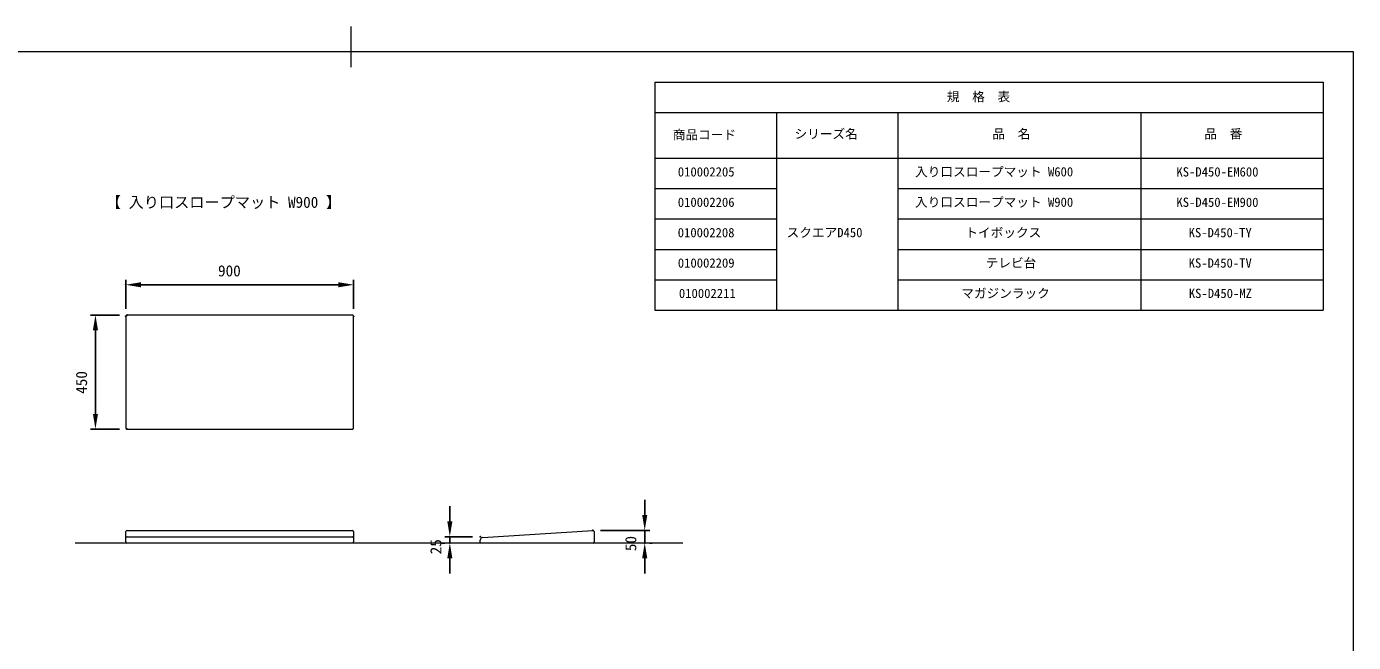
# Model space of a CAD drawing. Units: millimetres, scale not verified. Extents: x -203 to 203, y -143 to 143.
# Drawn here: x -64.1 to 198, y 21.4 to 143 of the extents above; entities that cross this region are included whole.
import ezdxf
from ezdxf.enums import TextEntityAlignment as Align

# ---------------------------------------------------------------- set-up
doc = ezdxf.new("R2010")
doc.units = ezdxf.units.MM
doc.header["$LTSCALE"] = 0.5
doc.header["$PDMODE"] = 32
doc.header["$PDSIZE"] = 0.1
for name, color, linetype, lineweight in [('0-1_DIMENSION_LINES$02_DIMENSI', 7, 'Continuous', 25), ('0-3_図面_FORMAT$03_TEXT', 7, 'Continuous', 18), ('0-4_図面_FORMAT$01_WAKU$SUB_LINE', 7, 'Continuous', 18), ('0-5_図面_FORMAT$01_WAKU$OUT_LINE', 6, 'Continuous', 18), ('0-8_DIMENSION_LINES$03_LINES', 7, 'Continuous', 18)]:
    doc.layers.add(name, color=color, linetype=linetype, lineweight=lineweight)
doc.layers.add('0-2_DEFPOINTS', color=7, linetype='Continuous')
doc.styles.add('ＭＳ ゴシック', font='')
doc.styles.get('ＭＳ ゴシック').set_extended_font_data('MS Gothic')

# ---------------------------------------------------------------- blocks, each defined once
blk = doc.blocks.new('D4')
at = {"layer": '0-1_DIMENSION_LINES$02_DIMENSI'}
for p, q in [((6819, 3750.5), (6819, 3756.499)), ((6828, 3744.5), (6817, 3744.5)), ((6819, 3744.5), (6819, 3742)), ((6816, 3742), (6817, 3742)), ((6819, 3736), (6819, 3730.001))]:
    blk.add_line(p, q, dxfattribs=at)
for points in [[(6818, 3750.5), (6820, 3750.5), (6819, 3744.5)], [(6820, 3736), (6818, 3736), (6819, 3742)]]:
    blk.add_solid(points, dxfattribs=at)
at = {"layer": '0-2_DEFPOINTS'}
for p in [(6831, 3744.5), (6819, 3742)]:
    blk.add_point(p, dxfattribs=at)
at = {"layer": '0-1_DIMENSION_LINES$02_DIMENSI', "style": 'ＭＳ ゴシック'}
blk.add_text('25', height=4.399, rotation=90, dxfattribs=at).set_placement((6817, 3737.536), align=Align.BOTTOM_LEFT)
blk = doc.blocks.new('D5')
at = {"layer": '0-1_DIMENSION_LINES$02_DIMENSI'}
for p, q in [((6896, 3753), (6896, 3758.999)), ((6878.5, 3747), (6898, 3747)), ((6896, 3742), (6896, 3747)), ((6899, 3742), (6898, 3742)), ((6896, 3736), (6896, 3730.001))]:
    blk.add_line(p, q, dxfattribs=at)
for points in [[(6895, 3753), (6897, 3753), (6896, 3747)], [(6897, 3736), (6895, 3736), (6896, 3742)]]:
    blk.add_solid(points, dxfattribs=at)
at = {"layer": '0-2_DEFPOINTS'}
for p in [(6875.5, 3747), (6896, 3747), (6896, 3742)]:
    blk.add_point(p, dxfattribs=at)
at = {"layer": '0-1_DIMENSION_LINES$02_DIMENSI', "style": 'ＭＳ ゴシック'}
blk.add_text('50', height=4.399, rotation=90, dxfattribs=at).set_placement((6894, 3738.786), align=Align.BOTTOM_LEFT)
blk = doc.blocks.new('D6')
at = {"layer": '0-1_DIMENSION_LINES$02_DIMENSI'}
for p, q in [((6688.5, 3832), (6677, 3832)), ((6679, 3826), (6679, 3793)), ((6688.5, 3787), (6677, 3787))]:
    blk.add_line(p, q, dxfattribs=at)
for points in [[(6680, 3826), (6678, 3826), (6679, 3832)], [(6678, 3793), (6680, 3793), (6679, 3787)]]:
    blk.add_solid(points, dxfattribs=at)
at = {"layer": '0-2_DEFPOINTS'}
for p in [(6691.5, 3832), (6679, 3787), (6691.5, 3787)]:
    blk.add_point(p, dxfattribs=at)
at = {"layer": '0-1_DIMENSION_LINES$02_DIMENSI', "style": 'ＭＳ ゴシック'}
blk.add_text('450', height=4.399, rotation=90, dxfattribs=at).set_placement((6677, 3800.929), align=Align.BOTTOM_LEFT)
blk = doc.blocks.new('D7')
at = {"layer": '0-1_DIMENSION_LINES$02_DIMENSI'}
for p, q in [((6691, 3834.5), (6691, 3846)), ((6775, 3844), (6697, 3844)), ((6781, 3834.5), (6781, 3846))]:
    blk.add_line(p, q, dxfattribs=at)
for points in [[(6697, 3845), (6697, 3843), (6691, 3844)], [(6775, 3843), (6775, 3845), (6781, 3844)]]:
    blk.add_solid(points, dxfattribs=at)
at = {"layer": '0-2_DEFPOINTS'}
for p in [(6691, 3844), (6691, 3831.5), (6781, 3831.5)]:
    blk.add_point(p, dxfattribs=at)
at = {"layer": '0-1_DIMENSION_LINES$02_DIMENSI', "style": 'ＭＳ ゴシック'}
blk.add_text('900', height=4.399, dxfattribs=at).set_placement((6727.429, 3846), align=Align.BOTTOM_LEFT)

msp = doc.modelspace()

# ---------------------------------------------------------------- linework, layer by layer
at = {"layer": '0-4_図面_FORMAT$01_WAKU$SUB_LINE'}
for p, q in [((84, 126), (84, 87)), ((108, 126), (108, 87)), ((156, 126), (156, 87)), ((60, 111), (84, 111)), ((108, 111), (192, 111)), ((60, 105), (84, 105)), ((108, 105), (192, 105)), ((60, 99), (84, 99)), ((108, 99), (192, 99)), ((60, 93), (84, 93)), ((108, 93), (192, 93))]:
    msp.add_line(p, q, dxfattribs=at)
at = {"layer": '0-5_図面_FORMAT$01_WAKU$OUT_LINE'}
for p, q in [((0, 135), (0, 143)), ((198, 138), (-198, 138)), ((198, -138), (198, 138)), ((60, 132), (192, 132)), ((60, 132), (60, 87)), ((192, 132), (192, 87)), ((60, 126), (192, 126)), ((60, 117), (192, 117)), ((60, 87), (192, 87))]:
    msp.add_line(p, q, dxfattribs=at)
at = {"layer": '0-8_DIMENSION_LINES$03_LINES'}
for p, q in [((-44.5, 41.25), (-44.5, 43.25)), ((-44.25, 43.5), (0.25, 43.5)), ((-44.25, 42.25), (0.25, 42.25)), ((0.5, 43.25), (0.5, 41.25)), ((25.9673, 42.0727), (47.7336, 43.4995)), ((48, 43.25), (48, 41.25)), ((65.5, 41), (-54.5, 41)), ((0.25, 41), (-44.25, 41)), ((25.5, 41.15), (25.5, 41.5738)), ((47.75, 41), (25.65, 41))]:
    msp.add_line(p, q, dxfattribs=at)
for points in [[(-44.4929, 85.8092), (-44.4948, 85.8009), (-44.4964, 85.7925), (-44.4977, 85.784), (-44.4987, 85.7756), (-44.4994, 85.7671), (-44.4999, 85.7585), (-44.5, 85.75), (-44.5, 63.75), (-44.4999, 63.7415), (-44.4994, 63.7329), (-44.4987, 63.7244), (-44.4977, 63.716), (-44.4964, 63.7075), (-44.4948, 63.6991), (-44.4929, 63.6908), (-44.4907, 63.6826), (-44.4883, 63.6744), (-44.4856, 63.6663), (-44.4826, 63.6583), (-44.4793, 63.6504), (-44.4758, 63.6426), (-44.472, 63.635), (-44.4679, 63.6275), (-44.4636, 63.6201), (-44.459, 63.6129), (-44.4542, 63.6058), (-44.4492, 63.5989), (-44.4439, 63.5922), (-44.4384, 63.5857), (-44.4327, 63.5794), (-44.4268, 63.5732), (-44.4206, 63.5673), (-44.4143, 63.5616), (-44.4078, 63.5561), (-44.4011, 63.5508), (-44.3942, 63.5458), (-44.3871, 63.541), (-44.3799, 63.5364), (-44.3725, 63.5321)], [(-44.25, 86), (-44.2585, 85.9999), (-44.2671, 85.9994), (-44.2756, 85.9987), (-44.284, 85.9977), (-44.2925, 85.9964), (-44.3009, 85.9948), (-44.3092, 85.9929), (-44.3174, 85.9907), (-44.3256, 85.9883), (-44.3337, 85.9856), (-44.3417, 85.9826), (-44.3496, 85.9793), (-44.3574, 85.9758), (-44.365, 85.972), (-44.3725, 85.9679), (-44.3799, 85.9636), (-44.3871, 85.959), (-44.3942, 85.9542), (-44.4011, 85.9492), (-44.4078, 85.9439), (-44.4143, 85.9384), (-44.4206, 85.9327), (-44.4268, 85.9268), (-44.4327, 85.9206), (-44.4384, 85.9143), (-44.4439, 85.9078), (-44.4492, 85.9011), (-44.4542, 85.8942), (-44.459, 85.8871), (-44.4636, 85.8799), (-44.4679, 85.8725), (-44.472, 85.865), (-44.4758, 85.8574), (-44.4793, 85.8496), (-44.4826, 85.8417), (-44.4856, 85.8337), (-44.4883, 85.8256), (-44.4907, 85.8174), (-44.4929, 85.8092)], [(0.4679, 85.8725), (0.4636, 85.8799), (0.459, 85.8871), (0.4542, 85.8942), (0.4492, 85.9011), (0.4439, 85.9078), (0.4384, 85.9143), (0.4327, 85.9206), (0.4268, 85.9268), (0.4206, 85.9327), (0.4143, 85.9384), (0.4078, 85.9439), (0.4011, 85.9492), (0.3942, 85.9542), (0.3871, 85.959), (0.3799, 85.9636), (0.3725, 85.9679), (0.365, 85.972), (0.3574, 85.9758), (0.3496, 85.9793), (0.3417, 85.9826), (0.3337, 85.9856), (0.3256, 85.9883), (0.3174, 85.9907), (0.3092, 85.9929), (0.3009, 85.9948), (0.2925, 85.9964), (0.284, 85.9977), (0.2756, 85.9987), (0.2671, 85.9994), (0.2585, 85.9999), (0.25, 86), (-44.25, 86)], [(0.4268, 63.5732), (0.4327, 63.5794), (0.4384, 63.5857), (0.4439, 63.5922), (0.4492, 63.5989), (0.4542, 63.6058), (0.459, 63.6129), (0.4636, 63.6201), (0.4679, 63.6275), (0.472, 63.635), (0.4758, 63.6426), (0.4793, 63.6504), (0.4826, 63.6583), (0.4856, 63.6663), (0.4883, 63.6744), (0.4907, 63.6826), (0.4929, 63.6908), (0.4948, 63.6991), (0.4964, 63.7075), (0.4977, 63.716), (0.4987, 63.7244), (0.4994, 63.7329), (0.4999, 63.7415), (0.5, 63.75), (0.5, 85.75), (0.4999, 85.7585), (0.4994, 85.7671), (0.4987, 85.7756), (0.4977, 85.784), (0.4964, 85.7925), (0.4948, 85.8009), (0.4929, 85.8092), (0.4907, 85.8174), (0.4883, 85.8256), (0.4856, 85.8337), (0.4826, 85.8417), (0.4793, 85.8496), (0.4758, 85.8574), (0.472, 85.865), (0.4679, 85.8725)], [(-44.3725, 63.5321), (-44.365, 63.528), (-44.3574, 63.5242), (-44.3496, 63.5207), (-44.3417, 63.5174), (-44.3337, 63.5144), (-44.3256, 63.5117), (-44.3174, 63.5093), (-44.3092, 63.5071), (-44.3009, 63.5052), (-44.2925, 63.5036), (-44.284, 63.5023), (-44.2756, 63.5013), (-44.2671, 63.5006), (-44.2585, 63.5001), (-44.25, 63.5), (0.25, 63.5), (0.2585, 63.5001), (0.2671, 63.5006), (0.2756, 63.5013), (0.284, 63.5023), (0.2925, 63.5036), (0.3009, 63.5052), (0.3092, 63.5071), (0.3174, 63.5093), (0.3256, 63.5117), (0.3337, 63.5144), (0.3417, 63.5174), (0.3496, 63.5207), (0.3574, 63.5242), (0.365, 63.528), (0.3725, 63.5321), (0.3799, 63.5364), (0.3871, 63.541), (0.3942, 63.5458), (0.4011, 63.5508), (0.4078, 63.5561), (0.4143, 63.5616), (0.4206, 63.5673), (0.4268, 63.5732)]]:
    msp.add_lwpolyline(points, dxfattribs=at)
for centre, radius, start, end in [((-44.25, 43.25), 0.25, 90, 180), ((-44.25, 42), 0.25, 90, 180), ((0.25, 43.25), 0.25, 0, 90), ((0.25, 42), 0.25, 0, 90), ((26, 41.5738), 0.5, 93.75035, 180), ((47.75, 43.25), 0.25, 359.99999, 93.75037), ((-44.25, 41.25), 0.25, 180, 270), ((0.25, 41.25), 0.25, 270, 0), ((25.65, 41.15), 0.15, 180, 270), ((47.75, 41.25), 0.25, 270, 0)]:
    msp.add_arc(centre, radius, start, end, dxfattribs=at)

# ---------------------------------------------------------------- block references
at = {"layer": '0-1_DIMENSION_LINES$02_DIMENSI', "xscale": 0.5, "yscale": 0.5}
for name in ['D7', 'D6', 'D4', 'D5']:
    msp.add_blockref(name, (-3390, -1830), dxfattribs=at)

# ---------------------------------------------------------------- texts
at = {"layer": '0-1_DIMENSION_LINES$02_DIMENSI', "style": 'ＭＳ ゴシック'}
msp.add_text('【 入り口スロープマット W900 】', height=2.199, dxfattribs=at).set_placement((-48.4493, 106.536), align=Align.BOTTOM_LEFT)
at = {"layer": '0-3_図面_FORMAT$03_TEXT', "style": 'ＭＳ ゴシック'}
for s, p in [('規\u3000格\u3000表', (117.6903, 127.6788)), ('商品コード', (63.5465, 120.1788)), ('シリーズ名', (87.5876, 120.3401)), ('品\u3000名', (126.6764, 120.3401)), ('品\u3000番', (168.5512, 120.3401)), ('入り口スロープマット W600', (111.4051, 112.8517)), ('010002205', (64.5323, 112.8387)), ('KS-D450-EM600', (163.0305, 112.8343)), ('010002206', (64.5261, 106.8387)), ('入り口スロープマット W900', (111.4051, 106.8517)), ('KS-D450-EM900', (163.0305, 106.8343)), ('010002208', (64.5186, 100.8387)), ('スクエアD450', (86.0276, 100.8517)), ('トイボックス', (121.3351, 100.8517)), ('KS-D450-TY', (165.443, 100.8343)), ('010002209', (64.5323, 94.8387)), ('テレビ台', (125.3513, 94.8517)), ('KS-D450-TV', (165.4492, 94.8343)), ('010002211', (64.7536, 88.8387)), ('マガジンラック', (120.5226, 88.8517)), ('KS-D450-MZ', (165.4742, 88.8343))]:
    msp.add_text(s, height=1.833, dxfattribs=at).set_placement(p, align=Align.BOTTOM_LEFT)

doc.saveas('drawing.dxf')
